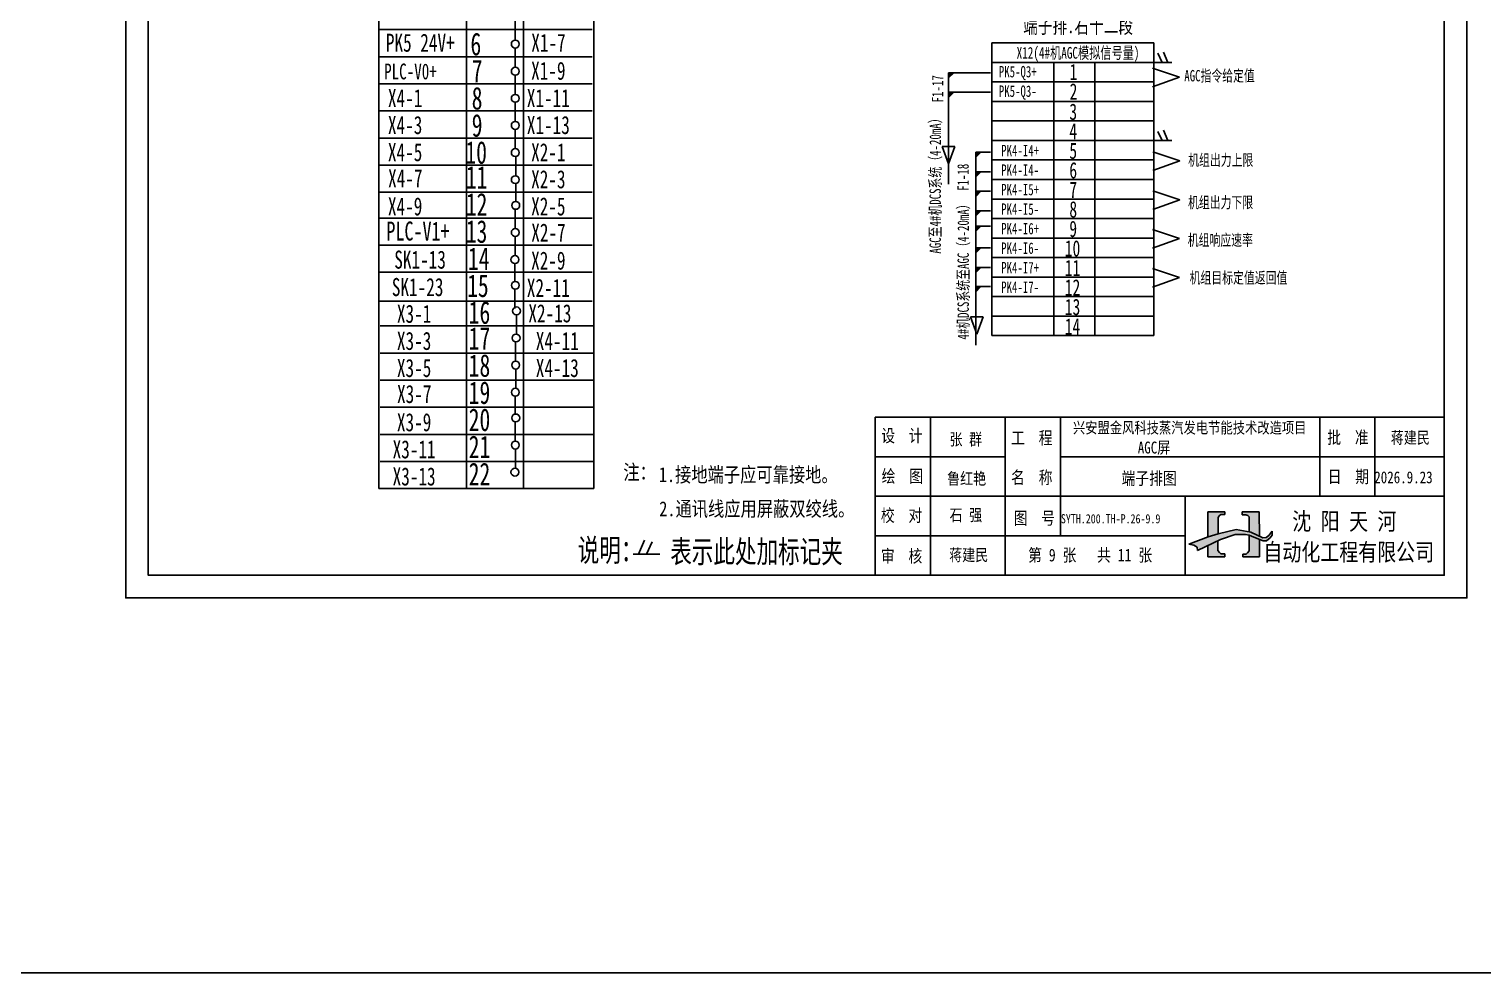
# Model space of a CAD drawing. Header units: millimetres. Extents: x -2527 to 7788, y -1442 to 1215.
# Drawn here: x 5359 to 6003, y -11 to 406 of the extents above; entities that cross this region are included whole.
import ezdxf
from ezdxf.enums import TextEntityAlignment as Align

# ---------------------------------------------------------------- set-up
doc = ezdxf.new("R2010")
doc.units = ezdxf.units.MM
doc.header["$MEASUREMENT"] = 0
doc.styles.add('_HZTXT', font='', dxfattribs={"width": 0.8})
doc.styles.get("Standard").update_dxf_attribs({"font": '', "width": 0.7, "height": 6})
doc.styles.get('_HZTXT').set_extended_font_data('SimSun')
doc.styles.get('Standard').set_extended_font_data('SimSun')

msp = doc.modelspace()

# ---------------------------------------------------------------- hatches: boundary and pattern name
for points in [[(5768.53, 386.93), (5766.27, 384.66), (5766.27, 386.93)], [(5768.53, 378.29), (5766.27, 376.02), (5766.27, 378.29)], [(5780.53, 351.8), (5778.27, 349.53), (5778.27, 351.8)], [(5780.53, 343.16), (5778.27, 340.89), (5778.27, 343.16)], [(5780.53, 334.52), (5778.27, 332.25), (5778.27, 334.52)], [(5780.53, 325.88), (5778.27, 323.61), (5778.27, 325.88)], [(5780.55, 319.13), (5778.29, 316.86), (5778.29, 319.13)], [(5780.55, 309.48), (5778.29, 307.21), (5778.29, 309.48)], [(5780.55, 300.78), (5778.29, 298.51), (5778.29, 300.78)], [(5780.55, 300.78), (5778.29, 298.51), (5778.29, 300.78)], [(5780.55, 292.33), (5778.29, 290.06), (5778.29, 292.33)], [(5780.55, 292.33), (5778.29, 290.06), (5778.29, 292.33)]]:
    msp.add_hatch(color=0).paths.add_polyline_path(points)
h = msp.add_hatch(color=256)
h.paths.add_polyline_path([(5903.85, 192.7), (5896.3, 192.7), (5896.3, 191.36), (5897.94, 191.36, -0.099172), (5899.42, 190.37), (5899.42, 183.72), (5900.15, 183.58), (5903.88, 181.86)])
h.paths.add_polyline_path([(5881.12, 181.53), (5885.65, 182.97), (5885.65, 190.16), (5886.1, 190.89), (5886.88, 191.48), (5888.54, 191.48), (5888.54, 192.63), (5881.12, 192.63)])
h.paths.add_polyline_path([(5886.69, 180.44), (5893.11, 182.63), (5897.81, 182.63), (5899.43, 182.26), (5901.44, 181.44), (5905.58, 179.76), (5907, 179.76), (5908.61, 181.13), (5909.52, 182.36), (5909.52, 184.02), (5909.4, 183.86), (5908.14, 182.23), (5906.91, 181.22), (5905.41, 181.15), (5900.15, 183.58), (5893.54, 184.88), (5885.58, 182.95), (5881.17, 181.54), (5872.59, 178.31), (5874.93, 177.94), (5876.38, 176.98), (5876.42, 175.51)])
h.paths.add_polyline_path([(5885.53, 175.52), (5885.54, 179.89), (5881.09, 177.75), (5881.09, 172.65), (5888.66, 172.65), (5888.66, 174.05), (5886.85, 174.05), (5886.3, 174.66)])
h.paths.add_polyline_path([(5903.88, 180.45), (5901.44, 181.44), (5899.43, 182.26), (5899.43, 175.35), (5898.68, 174.55), (5898.1, 173.93), (5896.52, 173.93), (5896.52, 172.78), (5903.88, 172.78)])

# ---------------------------------------------------------------- linework, layer by layer
for p, q in [((5513.85, 478.04), (5513.85, 202.92)), ((5552.78, 478.71), (5552.78, 202.92)), ((5577.96, 478.71), (5577.96, 202.92)), ((5609.14, 478.04), (5609.14, 202.92)), ((5513.85, 406.04), (5608.45, 406.04)), ((5513.85, 406.04), (5608.45, 406.04)), ((5574.34, 409.88), (5574.34, 401.38)), ((5513.85, 394.04), (5608.45, 394.04)), ((5513.85, 394.04), (5608.45, 394.04)), ((5574.29, 397.88), (5574.29, 389.38)), ((5513.85, 382.04), (5608.45, 382.04)), ((5513.85, 382.04), (5608.45, 382.04)), ((5546.45, 382.04), (5608.45, 382.04)), ((5546.45, 382.04), (5608.45, 382.04)), ((5574.34, 385.88), (5574.34, 377.38)), ((5574.29, 373.88), (5574.29, 365.38)), ((5513.85, 370.04), (5608.45, 370.04)), ((5513.85, 370.04), (5608.45, 370.04)), ((5546.45, 370.04), (5608.45, 370.04)), ((5546.45, 370.04), (5608.45, 370.04)), ((5574.34, 361.88), (5574.34, 353.38)), ((5513.85, 358.04), (5608.45, 358.04)), ((5513.85, 358.04), (5608.45, 358.04)), ((5546.45, 358.04), (5608.45, 358.04)), ((5546.45, 358.04), (5608.45, 358.04)), ((5574.52, 349.88), (5574.52, 341.38)), ((5513.85, 346.04), (5608.45, 346.04)), ((5513.85, 346.04), (5608.45, 346.04)), ((5546.45, 346.04), (5608.45, 346.04)), ((5546.45, 346.04), (5608.45, 346.04)), ((5546.45, 346.04), (5608.45, 346.04)), ((5546.45, 346.04), (5608.45, 346.04)), ((5546.45, 346.04), (5608.45, 346.04)), ((5546.45, 346.04), (5608.45, 346.04)), ((5574.51, 337.89), (5574.52, 330.01)), ((5513.85, 334.04), (5608.45, 334.04)), ((5513.85, 322.66), (5608.45, 322.66)), ((5574.29, 326.5), (5574.29, 318.01)), ((5513.85, 310.66), (5608.45, 310.66)), ((5574.35, 314.5), (5574.35, 306.01)), ((5513.85, 298.66), (5608.45, 298.66)), ((5574.17, 302.5), (5574.17, 294.62)), ((5574.12, 291.13), (5574.12, 282.63)), ((5513.85, 285.84), (5608.45, 285.84)), ((5574.88, 279.8), (5574.88, 271.31)), ((5514.55, 274.92), (5609.14, 274.92)), ((5514.55, 274.92), (5609.14, 274.92)), ((5547.14, 274.92), (5609.14, 274.92)), ((5547.14, 274.92), (5609.14, 274.92)), ((5574.46, 267.8), (5574.46, 259.31)), ((5514.55, 262.92), (5609.14, 262.92)), ((5514.55, 262.92), (5609.14, 262.92)), ((5547.14, 262.92), (5609.14, 262.92)), ((5547.14, 262.92), (5609.14, 262.92)), ((5574.53, 255.8), (5574.53, 247.31)), ((5514.55, 250.92), (5609.14, 250.92)), ((5514.55, 250.92), (5609.14, 250.92)), ((5547.14, 250.92), (5609.14, 250.92)), ((5547.14, 250.92), (5609.14, 250.92)), ((5514.55, 238.92), (5609.14, 238.92)), ((5514.55, 238.92), (5609.14, 238.92)), ((5547.14, 238.92), (5609.14, 238.92)), ((5547.14, 238.92), (5609.14, 238.92)), ((5574.35, 243.8), (5574.35, 235.92)), ((5574.3, 232.43), (5574.3, 223.93)), ((5985.8, 234.53), (5733.8, 234.53)), ((5733.8, 234.53), (5985.8, 234.53)), ((5733.8, 164.53), (5733.8, 234.53)), ((5758.29, 234.53), (5758.29, 164.53)), ((5791.33, 234.53), (5791.33, 164.53)), ((5815.82, 234.53), (5815.82, 182.03)), ((5930.6, 234.53), (5930.6, 199.53)), ((5955.09, 234.53), (5955.09, 199.53)), ((5985.8, 234.53), (5985.8, 164.53)), ((5985.8, 234.53), (5985.8, 199.53)), ((5514.55, 226.92), (5609.14, 226.92)), ((5514.55, 226.92), (5609.14, 226.92)), ((5547.14, 226.92), (5609.14, 226.92)), ((5547.14, 226.92), (5609.14, 226.92)), ((5574.36, 220.43), (5574.36, 211.93)), ((5514.55, 214.92), (5609.14, 214.92)), ((5514.55, 214.92), (5609.14, 214.92)), ((5547.14, 214.92), (5609.14, 214.92)), ((5547.14, 214.92), (5609.14, 214.92)), ((5733.8, 217.03), (5791.33, 217.03)), ((5815.82, 217.03), (5985.8, 217.03)), ((5513.85, 202.92), (5609.14, 202.92)), ((5514.55, 202.92), (5609.14, 202.92)), ((5547.14, 202.92), (5609.14, 202.92)), ((5547.14, 202.92), (5609.14, 202.92)), ((5733.8, 199.53), (5985.8, 199.53)), ((5871.02, 199.53), (5871.02, 164.53)), ((5881.12, 192.63), (5881.12, 181.53)), ((5881.12, 192.63), (5888.54, 192.63)), ((5886.1, 190.89), (5885.65, 190.16)), ((5885.65, 190.16), (5885.65, 190.16)), ((5885.65, 190.16), (5885.65, 182.97)), ((5886.88, 191.48), (5886.1, 190.89)), ((5888.54, 191.48), (5886.88, 191.48)), ((5886.88, 191.48), (5886.88, 191.48)), ((5888.54, 192.63), (5888.54, 191.48)), ((5903.85, 192.7), (5896.3, 192.7)), ((5896.3, 192.7), (5896.3, 191.36)), ((5896.3, 191.36), (5897.94, 191.36)), ((5899.42, 190.37), (5899.42, 183.72)), ((5903.85, 192.7), (5903.88, 181.86)), ((5871.02, 182.03), (5733.8, 182.03)), ((5872.59, 178.31), (5881.17, 181.54)), ((5886.69, 180.44), (5876.42, 175.51)), ((5881.17, 181.54), (5885.58, 182.95)), ((5885.58, 182.95), (5893.54, 184.88)), ((5893.11, 182.63), (5886.69, 180.44)), ((5897.81, 182.63), (5893.11, 182.63)), ((5893.54, 184.88), (5900.15, 183.58)), ((5899.43, 182.26), (5897.81, 182.63)), ((5901.44, 181.44), (5899.43, 182.26)), ((5899.43, 182.26), (5899.43, 175.35)), ((5900.15, 183.58), (5905.41, 181.15)), ((5905.58, 179.76), (5901.44, 181.44)), ((5903.88, 172.78), (5903.88, 180.45)), ((5905.41, 181.15), (5906.91, 181.22)), ((5906.91, 181.22), (5908.14, 182.23)), ((5908.61, 181.13), (5907, 179.76)), ((5908.14, 182.23), (5909.4, 183.86)), ((5909.52, 182.36), (5908.61, 181.13)), ((5909.4, 183.86), (5909.52, 184.02)), ((5909.52, 184.02), (5909.52, 182.36)), ((5874.93, 177.94), (5872.59, 178.31)), ((5876.38, 176.98), (5874.93, 177.94)), ((5876.42, 175.51), (5876.38, 176.98)), ((5881.09, 177.75), (5881.09, 172.65)), ((5885.53, 175.52), (5885.54, 179.89)), ((5886.3, 174.66), (5885.53, 175.52)), ((5886.85, 174.05), (5886.3, 174.66)), ((5888.66, 174.05), (5886.85, 174.05)), ((5888.66, 172.65), (5888.66, 174.05)), ((5898.1, 173.93), (5896.52, 173.93)), ((5896.52, 173.93), (5896.52, 172.78)), ((5898.68, 174.55), (5898.1, 173.93)), ((5899.43, 175.35), (5898.68, 174.55)), ((5907, 179.76), (5905.58, 179.76)), ((5881.09, 172.65), (5888.66, 172.65)), ((5896.52, 172.78), (5903.88, 172.78)), ((5985.8, 164.53), (5733.8, 164.53)), ((5985.8, 164.53), (5733.8, 164.53))]:
    msp.add_line(p, q)
at = {"color": 0}
for p, q in [((5785.35, 400.2), (5785.35, 270.6)), ((5785.35, 400.2), (5853.46, 400.2)), ((5785.35, 400.2), (5857.1, 400.2)), ((5857.1, 400.2), (5857.1, 270.6)), ((5766.24, 386.95), (5766.24, 337.58)), ((5784.82, 386.95), (5766.24, 386.95)), ((5768.53, 386.93), (5766.27, 384.66)), ((5785.35, 391.56), (5853.46, 391.56)), ((5785.35, 391.56), (5857.1, 391.56)), ((5812.88, 391.56), (5812.88, 287.88)), ((5812.88, 391.56), (5812.88, 270.6)), ((5831.01, 391.56), (5831.01, 287.88)), ((5831.01, 391.56), (5831.05, 270.6)), ((5856.57, 388.97), (5868.53, 384.97)), ((5785.35, 382.92), (5853.46, 382.92)), ((5785.35, 382.92), (5857.1, 382.92)), ((5808.82, 382.92), (5853.46, 382.92)), ((5808.82, 382.92), (5853.46, 382.92)), ((5868.53, 384.97), (5856.57, 380.71)), ((5784.82, 378.31), (5766.24, 378.31)), ((5768.53, 378.29), (5766.27, 376.02)), ((5785.35, 374.28), (5853.46, 374.28)), ((5785.35, 374.28), (5857.1, 374.28)), ((5808.82, 374.28), (5853.46, 374.28)), ((5808.82, 374.28), (5853.46, 374.28)), ((5785.35, 365.64), (5853.46, 365.64)), ((5785.35, 365.64), (5857.1, 365.64)), ((5808.82, 365.64), (5853.46, 365.64)), ((5808.82, 365.64), (5853.46, 365.64)), ((5763.42, 354.38), (5766.25, 346.71)), ((5769.08, 354.38), (5763.42, 354.38)), ((5769.08, 354.38), (5766.25, 346.71)), ((5785.35, 357), (5853.46, 357)), ((5785.35, 357), (5857.1, 357)), ((5808.82, 357), (5853.46, 357)), ((5808.82, 357), (5853.46, 357)), ((5808.82, 357), (5853.46, 357)), ((5808.82, 357), (5853.46, 357)), ((5784.82, 351.8), (5778.25, 351.8)), ((5780.53, 351.8), (5778.27, 349.53)), ((5785.35, 348.36), (5853.46, 348.36)), ((5785.35, 348.36), (5857.1, 348.36)), ((5856.71, 351.95), (5868.66, 347.94)), ((5868.66, 347.94), (5856.71, 343.68)), ((5784.82, 343.16), (5778.26, 343.16)), ((5780.53, 343.16), (5778.27, 340.89)), ((5785.35, 339.72), (5853.46, 339.72)), ((5785.35, 339.72), (5857.1, 339.72)), ((5784.82, 334.52), (5778.26, 334.52)), ((5780.53, 334.52), (5778.27, 332.25)), ((5785.35, 331.08), (5853.46, 331.08)), ((5785.35, 331.08), (5857.1, 331.08)), ((5808.82, 331.08), (5853.46, 331.08)), ((5808.82, 331.08), (5853.46, 331.08)), ((5856.71, 334.67), (5868.66, 330.66)), ((5868.66, 330.66), (5856.71, 326.4)), ((5784.82, 325.88), (5778.26, 325.88)), ((5780.53, 325.88), (5778.27, 323.61)), ((5785.35, 322.44), (5853.46, 322.44)), ((5785.35, 322.44), (5857.1, 322.44)), ((5808.82, 322.44), (5853.46, 322.44)), ((5808.82, 322.44), (5853.46, 322.44)), ((5784.82, 319.13), (5778.26, 319.13)), ((5780.55, 319.13), (5778.29, 316.86)), ((5856.57, 317.59), (5868.53, 313.58)), ((5784.82, 309.47), (5778.26, 309.47)), ((5780.55, 309.48), (5778.29, 307.21)), ((5785.35, 313.8), (5853.46, 313.8)), ((5785.35, 313.8), (5857.1, 313.8)), ((5808.82, 313.8), (5853.46, 313.8)), ((5808.82, 313.8), (5853.46, 313.8)), ((5868.53, 313.58), (5856.57, 309.32)), ((5785.35, 305.16), (5853.46, 305.16)), ((5785.35, 305.16), (5857.1, 305.16)), ((5808.82, 305.16), (5853.46, 305.16)), ((5808.82, 305.16), (5853.46, 305.16)), ((5808.82, 305.16), (5853.46, 305.16)), ((5808.82, 305.16), (5853.46, 305.16)), ((5808.82, 305.16), (5853.46, 305.16)), ((5808.82, 305.16), (5853.46, 305.16)), ((5784.82, 300.78), (5778.26, 300.78)), ((5780.55, 300.78), (5778.29, 298.51)), ((5780.55, 300.78), (5778.29, 298.51)), ((5785.35, 296.52), (5853.46, 296.52)), ((5785.35, 296.52), (5857.1, 296.52)), ((5808.82, 296.52), (5853.46, 296.52)), ((5808.82, 296.52), (5853.46, 296.52)), ((5856.57, 300.31), (5868.53, 296.3)), ((5868.53, 296.3), (5856.57, 292.04)), ((5784.82, 292.33), (5778.26, 292.33)), ((5780.55, 292.33), (5778.29, 290.06)), ((5780.55, 292.33), (5778.29, 290.06)), ((5785.35, 287.88), (5853.46, 287.88)), ((5785.35, 287.88), (5857.1, 287.88)), ((5808.82, 287.88), (5853.46, 287.88)), ((5808.82, 287.88), (5853.46, 287.88)), ((5781.58, 278.93), (5775.92, 278.93)), ((5775.92, 278.93), (5778.75, 271.26)), ((5781.58, 278.93), (5778.75, 271.26)), ((5785.35, 279.24), (5857.1, 279.24)), ((5785.35, 270.6), (5857.1, 270.6))]:
    msp.add_line(p, q, dxfattribs=at)
at = {"color": 0, "lineweight": -3, "ltscale": 1000}
for p, q in [((5858.98, 395.56), (5860.84, 391.56)), ((5861.5, 396.08), (5863.34, 391.56)), ((5856.57, 391.56), (5865.11, 391.56)), ((5858.98, 361), (5860.84, 357)), ((5861.5, 361.52), (5863.34, 357)), ((5856.57, 357), (5865.11, 357)), ((5778.25, 351.8), (5778.26, 266.45))]:
    msp.add_line(p, q, dxfattribs=at)
at = {"lineweight": -3, "ltscale": 1000}
for p, q in [((5631.51, 180.12), (5628.95, 173.84)), ((5635, 179.39), (5632.42, 173.84)), ((5638.35, 173.84), (5626.49, 173.84))]:
    msp.add_line(p, q, dxfattribs=at)
at = {"color": 1, "lineweight": -3, "ltscale": 1000}
msp.add_lwpolyline([(-1782.65, 1215.38), (7788.08, 1215.38), (7788.08, -11.42), (-1782.65, -11.42)], close=True, dxfattribs=at)
for points in [[(5401.8, 994.53), (5401.8, 154.53), (5995.8, 154.53), (5995.8, 994.53)], [(5411.8, 969.53), (5411.8, 164.53), (5985.8, 164.53), (5985.8, 969.53)]]:
    msp.add_lwpolyline(points, close=True)
for centre in [(5574.34, 399.63), (5574.34, 387.63), (5574.34, 375.63), (5574.34, 363.63), (5574.34, 351.63), (5574.34, 339.63), (5574.52, 328.26), (5574.34, 316.26), (5574.17, 304.26), (5574.35, 292.88), (5574.86, 281.56), (5574.7, 269.56), (5574.51, 257.56), (5574.35, 245.56), (5574.53, 234.18), (5574.35, 222.18), (5574.18, 210.18)]:
    msp.add_circle(centre, 1.75)
msp.add_arc((5896.2, 187.15), 4.55, 44.99742, 67.65189)

# ---------------------------------------------------------------- texts
at = {"color": 0, "width": 0.7}
for s, height, p in [('端子排.右十二段', 6.804, (5799.25, 404.44)), ('X12(4#机AGC模拟信号量)', 5.184, (5796.38, 393.18)), ('PK5-Q3+', 5.04, (5788.48, 384.92)), ('1', 7.2, (5819.87, 383.71)), ('1', 7.2, (5819.87, 383.71)), ('AGC指令给定值', 5.04, (5870.63, 383.14)), ('PK5-Q3-', 5.04, (5788.48, 376.28)), ('2', 7.2, (5819.87, 375.07)), ('2', 7.2, (5819.87, 375.07)), ('3', 7.2, (5819.73, 366.11)), ('3', 7.2, (5819.73, 366.11)), ('4', 7.2, (5819.73, 357.47)), ('4', 7.2, (5819.73, 357.47)), ('PK4-I4+', 5.04, (5789.53, 350.01)), ('5', 7.2, (5819.73, 348.83)), ('5', 7.2, (5819.73, 348.83)), ('机组出力上限', 5.04, (5872.35, 345.81)), ('PK4-I4-', 5.04, (5789.53, 341.37)), ('6', 7.2, (5819.73, 340.19)), ('6', 7.2, (5819.73, 340.19)), ('PK4-I5+', 5.04, (5789.53, 332.73)), ('7', 7.2, (5819.73, 331.55)), ('7', 7.2, (5819.73, 331.55)), ('PK4-I5-', 5.04, (5789.53, 324.09)), ('8', 7.2, (5819.73, 322.91)), ('8', 7.2, (5819.73, 322.91)), ('机组出力下限', 5.04, (5872.29, 327.06)), ('PK4-I6+', 5.04, (5789.53, 315.45)), ('9', 7.2, (5819.73, 314.27)), ('9', 7.2, (5819.73, 314.27)), ('机组响应速率', 5.04, (5872.17, 310.43)), ('PK4-I6-', 5.04, (5789.53, 306.81)), ('10', 7.2, (5817.72, 305.63)), ('10', 7.2, (5817.72, 305.63)), ('PK4-I7+', 5.04, (5789.53, 298.17)), ('11', 7.2, (5817.72, 296.99)), ('11', 7.2, (5817.72, 296.99)), ('机组目标定值返回值', 5.04, (5872.99, 293.72)), ('PK4-I7-', 5.04, (5789.53, 289.53)), ('12', 7.2, (5817.72, 288.35)), ('12', 7.2, (5817.72, 288.35)), ('13', 7.2, (5817.72, 279.71)), ('14', 7.2, (5817.72, 271.07))]:
    msp.add_text(s, height=height, dxfattribs=at).set_placement(p)
at = {"width": 0.7}
for s, p in [('PK5 24V+', (5532.26, 400.18)), ('X1-7', (5589.03, 400.23)), ('X4-1', (5525.55, 375.76)), ('X1-11', (5588.97, 375.76)), ('X4-3', (5525.55, 363.76)), ('X1-13', (5588.97, 363.76)), ('X4-5', (5525.55, 351.76)), ('X2-1', (5588.97, 351.76)), ('X4-7', (5525.62, 340.23)), ('X2-3', (5588.97, 339.76)), ('X2-5', (5588.97, 327.76)), ('X2-7', (5589.03, 316.23)), ('SK1-13', (5532.17, 304.25)), ('SK1-23', (5531.09, 292.11)), ('X2-11', (5588.97, 291.76)), ('X3-1', (5529.53, 280.23)), ('X2-13', (5589.66, 280.43)), ('X3-3', (5529.53, 268.23)), ('X4-11', (5592.94, 268.23)), ('X3-5', (5529.53, 256.23)), ('X4-13', (5592.94, 256.23)), ('X3-7', (5529.59, 244.71)), ('X3-11', (5529.53, 220.23)), ('X3-13', (5529.53, 208.23))]:
    msp.add_text(s, height=8, dxfattribs=at).set_placement(p, align=Align.MIDDLE)
for s, height, p in [('6', 10, (5554.5, 394.68)), ('6', 10, (5554.5, 394.68)), ('PLC-V0+', 7, (5516.24, 384.04)), ('7', 10, (5555.04, 382.68)), ('7', 10, (5555.04, 382.68)), ('8', 10, (5555.04, 370.68)), ('8', 10, (5555.04, 370.68)), ('9', 10, (5555.04, 358.68)), ('9', 10, (5555.04, 358.68)), ('10', 10, (5552.26, 346.68)), ('10', 10, (5552.26, 346.68)), ('11', 10, (5552.44, 335.71)), ('11', 10, (5552.44, 335.71)), ('12', 10, (5552.44, 323.71)), ('12', 10, (5552.44, 323.71)), ('PLC-V1+', 8.4, (5517.24, 312.7)), ('13', 10, (5552.44, 311.71)), ('13', 10, (5552.44, 311.71)), ('14', 10, (5553.42, 299.71)), ('15', 10, (5553.03, 287.71)), ('15', 10, (5553.03, 287.71)), ('16', 10, (5553.73, 275.85)), ('17', 10, (5553.73, 264.39)), ('17', 10, (5553.73, 264.39)), ('18', 10, (5553.73, 252.39)), ('19', 10, (5553.73, 240.39)), ('20', 10, (5553.73, 228.39)), ('21', 10, (5553.73, 216.39)), ('22', 10, (5553.73, 204.39)), ('说明：', 10, (5601.98, 170.67)), ('表示此处加标记夹', 10, (5642.99, 170.04))]:
    msp.add_text(s, height=height, dxfattribs=at).set_placement(p)
at = {"color": 0, "width": 0.7}
for s, p in [('X1-9', (5588.97, 387.76)), ('X4-9', (5525.55, 327.76)), ('X2-9', (5588.97, 303.76)), ('X3-9', (5529.53, 232.23))]:
    msp.add_text(s, height=8, dxfattribs=at).set_placement(p, align=Align.MIDDLE)
for s, p in [('F1-17', (5763.9, 373.87)), ('AGC至4#机DCS系统（4-20mA）', (5762.84, 306.9)), ('F1-18', (5775.15, 334.68)), ('4#机DCS系统至AGC（4-20mA）', (5775.24, 268.85))]:
    msp.add_text(s, height=5.04, rotation=90, dxfattribs=at).set_placement(p)
at = {"style": '_HZTXT', "width": 0.8}
for s, height, p in [('兴安盟金风科技蒸汽发电节能技术改造项目', 4.9896, (5821.31, 227.37)), ('设  计', 5.6, (5736.44, 223.52)), ('张 群', 5.28, (5766.68, 222.06)), ('工\u3000程', 5.6, (5793.92, 222.55)), ('批\u3000准', 5.6, (5933.97, 222.76)), ('蒋建民', 5.28, (5962.11, 222.83)), ('AGC屏', 5.28, (5850.04, 218.45)), ('注：', 6.6, (5622.17, 206.89)), ('1.接地端子应可靠接地。', 6.6, (5637.93, 205.81)), ('绘\u3000图', 5.6, (5736.6, 205.61)), ('鲁红艳', 5.28, (5765.58, 204.73)), ('名\u3000称', 5.6, (5793.92, 205.05)), ('端子排图', 5.6, (5842.85, 204.65)), ('日\u3000期', 5.6, (5934.16, 205.43)), ('2026.9.23', 5.28, (5954.77, 205.26)), ('2.通讯线应用屏蔽双绞线。', 6.6, (5638.11, 190.68)), ('校  对', 5.6, (5736.25, 188.26)), ('石 强', 5.28, (5766.71, 188.59)), ('沈 阳 天 河', 7.7, (5918.44, 184.6)), ('图\u3000号', 5.6, (5795.08, 187.03)), ('SYTH.200.TH-P.26-9.9', 4.05, (5815.98, 187.55)), ('审  核', 5.6, (5736.27, 170.24)), ('蒋建民', 5.28, (5766.53, 170.9)), ('第 9 张\u3000 共 11 张', 5.6, (5801.47, 170.69)), ('自动化工程有限公司', 7.7, (5905.67, 170.97))]:
    msp.add_text(s, height=height, dxfattribs=at).set_placement(p)

doc.saveas('drawing.dxf')
